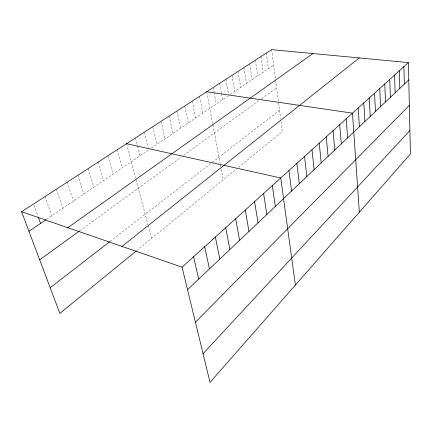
<?xml version="1.0" encoding="UTF-8"?>
<svg xmlns="http://www.w3.org/2000/svg" width="432" height="432" viewBox="0 0 432 432"><rect width="100%" height="100%" fill="white"/><g stroke="black" fill="none" stroke-linecap="round" stroke-linejoin="round"><path stroke-width="0.32" stroke-dasharray="2.16 1.62" d="M136.642 250.619L236.471 168.971M238.54 167.281L282.28 131.512L280.957 121.338M110.203 241.315L210.778 163.534M212.344 162.324L279.531 110.36M79.747 230.758L181.337 156.962M183.481 155.407L259.351 100.294M261.506 98.728L276.599 87.766M46.472 219.397L148.613 149.974L148.144 148.073M151.394 148.09L228.695 95.553M230.337 94.435L273.645 65.005M33.982 205.249L38.07 216.518M45.101 196.495L51.835 215.746M56.333 189.216L62.78 208.31M67.235 182.147L73.408 201.091M77.825 175.279L83.738 194.071M88.117 168.61L93.776 187.245M98.123 162.124L103.545 180.608M107.854 155.817L113.049 174.15M117.32 149.677L122.294 167.864M126.533 143.705L135.67 178.276M136.004 179.534L148.003 224.905M148.165 225.526L151.573 238.405M135.497 137.894L137.457 145.562M137.619 146.2L140.071 155.785M144.234 132.23L147.992 147.442M152.744 126.711L156.946 144.315M161.039 121.338L165.067 138.796M169.128 116.095L172.984 133.418M177.012 110.981L180.711 128.164M184.707 105.991L188.249 123.039M192.213 101.126L195.61 118.039M199.541 96.374L202.797 113.152M206.696 91.741L212.668 123.601M212.906 124.859L220.163 163.566M220.401 164.835L220.757 166.72M221.227 169.236L223.214 179.815M213.246 87.491L214.083 92.119M214.207 92.777L216.243 104.015M219.656 83.338L221.384 93.177M221.497 93.836L222.534 99.738M225.925 79.272L228.474 94.252M232.065 75.292L234.722 91.46M238.075 71.393L240.629 87.442M243.961 67.581L246.413 83.511M249.723 63.844L252.077 79.661M255.371 60.183L257.634 75.886M260.906 56.597L263.077 72.187M266.328 53.077L268.412 68.564M271.647 49.631L275.459 79.007M275.627 80.271L278.402 101.666M278.564 102.924L280.627 118.778"/><path stroke-width="0.65" d="M203.056 353.7L409.887 130.54M195.426 322.25L409.336 105.359M187.531 289.694L408.78 79.877M182.072 267.176L408.402 62.586L410.4 153.992L210.006 382.369L182.072 267.176L21.6 211.734L271.647 49.631L408.402 62.586M136.118 251.046L59.843 313.427L21.6 211.734M121.943 246.402L359.284 57.931M50.182 287.739L109.685 241.72M39.695 259.853L79.207 231.152M67.846 227.707L312.957 53.546M28.955 231.298L45.932 219.758M206.696 91.741L352.474 113.146L359.343 212.177M126.533 143.705L280.751 177.979L295.375 285.082M38.297 217.145L40.57 223.403M193.579 256.775L198.698 279.11M204.665 246.753L209.466 268.893M215.363 237.087L219.856 259.038M225.682 227.756L229.894 249.523M235.651 218.743L239.593 240.322M245.279 210.044L248.972 231.428M254.588 201.625L258.044 222.826M263.596 193.487L266.825 214.499M272.311 185.603L275.33 206.431M288.927 170.586L291.557 191.047M296.854 163.42L299.306 183.697M304.544 156.47L306.823 176.569M312.001 149.726L314.118 169.646M319.237 143.186L321.203 162.929M326.268 136.831L328.093 156.395M333.099 130.653L334.784 150.05M339.741 124.654L341.291 143.878M346.194 118.822L347.62 137.873M358.198 107.968L359.402 126.7M363.782 102.919L364.889 121.5M369.23 97.994L370.24 116.424M374.544 93.193L375.462 111.472M379.728 88.506L380.56 106.639M384.793 83.927L385.538 101.92M389.734 79.461L390.404 97.303M394.567 75.092L395.156 92.799M399.281 70.826L399.8 88.393M403.893 66.658L404.341 84.083"/></g></svg>
